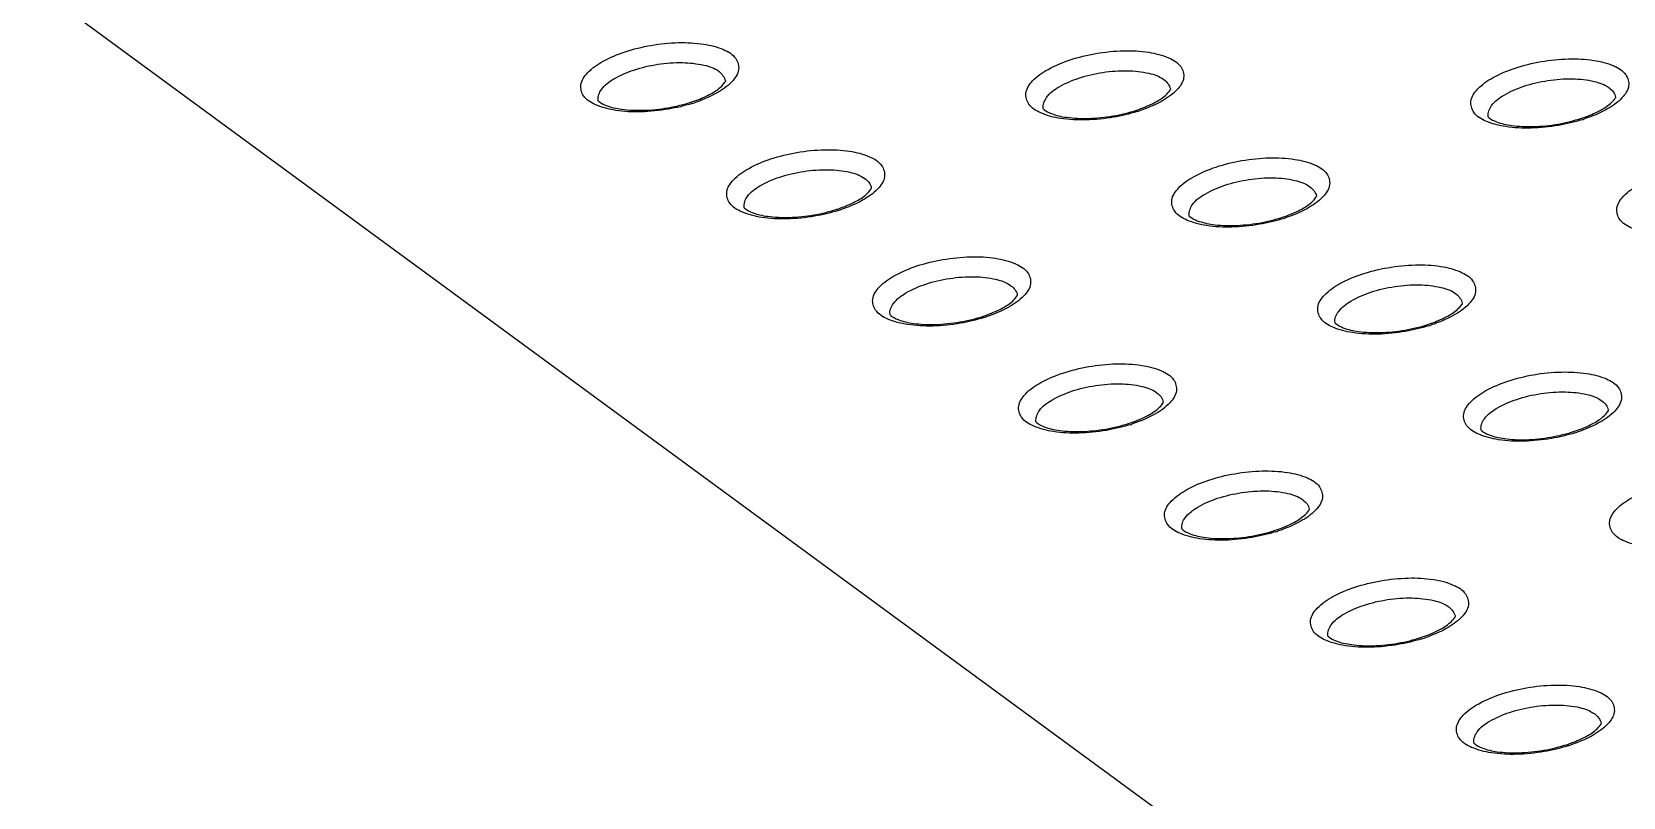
# Model space of a CAD drawing. Header units: millimetres. Extents: x 4086 to 4666, y 411 to 814.
# Drawn here: x 4243.57 to 4265.12, y 501.27 to 511.63 of the extents above; entities that cross this region are included whole.
import ezdxf

# ---------------------------------------------------------------- set-up
doc = ezdxf.new("R2010")
doc.units = ezdxf.units.MM

# ---------------------------------------------------------------- blocks, each defined once
blk = doc.blocks.new('u113')
at = {"color": 7, "linetype": 'Continuous'}
blk.add_line((4.932, 102.369), (-70.219, 157.481), dxfattribs=at)
for centre, radius, start, end in [((-10.944, 121.927), 0.431, 326.0335, 328.0501), ((-12.054, 123.79), 2.62, 288.2972, 289.2432), ((-2.334, 121.77), 0.431, 326.0335, 328.0501), ((6.275, 121.613), 0.431, 326.0335, 328.0501), ((-12.184, 124.329), 3.204, 287.4424, 288.2986), ((-3.444, 123.633), 2.62, 288.2972, 289.2432), ((-3.574, 124.172), 3.204, 287.4424, 288.2986), ((5.166, 123.476), 2.62, 288.2972, 289.2432), ((5.035, 124.015), 3.204, 287.4424, 288.2986), ((-8.121, 119.857), 0.431, 326.0335, 328.0501), ((0.489, 119.699), 0.431, 326.0335, 328.0501), ((-9.23, 121.719), 2.62, 288.2972, 289.2432), ((-9.361, 122.259), 3.204, 287.4424, 288.2986), ((-0.621, 121.562), 2.62, 288.2972, 289.2432), ((-0.751, 122.102), 3.204, 287.4424, 288.2986), ((-5.297, 117.786), 0.431, 326.0335, 328.0501), ((3.313, 117.629), 0.431, 326.0335, 328.0501), ((-6.407, 119.649), 2.62, 288.2972, 289.2432), ((-6.537, 120.188), 3.204, 287.4424, 288.2986), ((2.203, 119.491), 2.62, 288.2972, 289.2432), ((2.073, 120.031), 3.204, 287.4424, 288.2986), ((-2.474, 115.715), 0.431, 326.0335, 328.0501), ((6.136, 115.558), 0.431, 326.0335, 328.0501), ((-3.583, 117.578), 2.62, 288.2972, 289.2432), ((-3.714, 118.117), 3.204, 287.4424, 288.2986), ((5.027, 117.421), 2.62, 288.2972, 289.2432), ((4.896, 117.96), 3.204, 287.4424, 288.2986), ((0.35, 113.644), 0.431, 326.0335, 328.0501), ((-0.76, 115.507), 2.62, 288.2972, 289.2432), ((-0.89, 116.047), 3.204, 287.4424, 288.2986), ((3.174, 111.574), 0.431, 326.0335, 328.0501), ((2.064, 113.436), 2.62, 288.2972, 289.2432), ((1.934, 113.976), 3.204, 287.4424, 288.2986), ((5.997, 109.503), 0.431, 326.0335, 328.0501), ((4.887, 111.366), 2.62, 288.2972, 289.2432), ((4.757, 111.905), 3.204, 287.4424, 288.2986)]:
    blk.add_arc(centre, radius, start, end, dxfattribs=at)
for points, start_tangent, end_tangent in [([(-12.7, 121.139), (-13.085, 121.246), (-13.319, 121.417), (-13.375, 121.632), (-13.246, 121.865), (-12.946, 122.089), (-12.52, 122.272)], (-0.988138, 0.153569), (0.949426, 0.31399)), ([(-12.52, 122.272), (-12.019, 122.396), (-11.486, 122.449), (-10.999, 122.42), (-10.614, 122.314), (-10.379, 122.142), (-10.323, 121.927), (-10.453, 121.694), (-10.753, 121.471)], (0.949426, 0.31399), (-0.875157, -0.48384)), ([(-3.91, 122.115), (-3.409, 122.239), (-2.876, 122.292), (-2.389, 122.263), (-2.004, 122.157), (-1.769, 121.985), (-1.713, 121.77), (-1.843, 121.537), (-2.143, 121.314)], (0.949426, 0.31399), (-0.875157, -0.48384)), ([(-13.039, 121.324), (-13.041, 121.337), (-12.976, 121.545), (-12.734, 121.75), (-12.351, 121.92)], (-0.218395, 0.97586), (0.949426, 0.31399)), ([(-12.351, 121.92), (-11.886, 122.03), (-11.409, 122.063), (-10.993, 122.014), (-10.702, 121.89), (-10.58, 121.71), (-10.578, 121.699)], (0.949426, 0.31399), (0.084403, -0.996432)), ([(-4.09, 120.982), (-4.475, 121.089), (-4.709, 121.26), (-4.765, 121.475), (-4.636, 121.708), (-4.336, 121.932), (-3.91, 122.115)], (-0.988138, 0.153569), (0.949426, 0.31399)), ([(4.52, 120.825), (4.135, 120.931), (3.9, 121.103), (3.845, 121.318), (3.974, 121.551), (4.274, 121.775), (4.7, 121.957)], (-0.988138, 0.153569), (0.949426, 0.31399)), ([(4.7, 121.957), (5.201, 122.082), (5.734, 122.134), (6.221, 122.106), (6.606, 122), (6.84, 121.828), (6.896, 121.613), (6.767, 121.38), (6.467, 121.156)], (0.949426, 0.31399), (-0.875157, -0.48384)), ([(-11.19, 121.316), (-10.891, 121.444), (-10.674, 121.587), (-10.587, 121.686)], (0.944113, 0.329622), (0.558604, 0.829434)), ([(-4.429, 121.167), (-4.431, 121.18), (-4.366, 121.388), (-4.124, 121.593), (-3.741, 121.763)], (-0.218395, 0.97586), (0.949426, 0.31399)), ([(-3.741, 121.763), (-3.276, 121.873), (-2.799, 121.906), (-2.384, 121.857), (-2.092, 121.733), (-1.97, 121.553), (-1.968, 121.542)], (0.949426, 0.31399), (0.084403, -0.996432)), ([(4.869, 121.606), (5.334, 121.716), (5.811, 121.749), (6.226, 121.7), (6.518, 121.576), (6.64, 121.396), (6.641, 121.385)], (0.949426, 0.31399), (0.084403, -0.996432)), ([(-13.039, 121.324), (-13.022, 121.31), (-12.883, 121.233), (-12.587, 121.162), (-12.167, 121.141), (-11.689, 121.189)], (0.739605, -0.673042), (0.985314, 0.170749)), ([(-11.689, 121.189), (-11.231, 121.302)], (0.985314, 0.170749), (0.949426, 0.31399)), ([(-10.753, 121.471), (-11.178, 121.288)], (-0.875157, -0.48384), (-0.949426, -0.31399)), ([(-2.581, 121.159), (-2.281, 121.287), (-2.064, 121.43), (-1.977, 121.529)], (0.944113, 0.329622), (0.558604, 0.829434)), ([(-2.143, 121.314), (-2.569, 121.131)], (-0.875157, -0.48384), (-0.949426, -0.31399)), ([(4.181, 121.01), (4.179, 121.023), (4.244, 121.231), (4.486, 121.435), (4.869, 121.606)], (-0.218395, 0.97586), (0.949426, 0.31399)), ([(6.029, 121.002), (6.329, 121.13), (6.545, 121.273), (6.633, 121.372)], (0.944113, 0.329622), (0.558604, 0.829434)), ([(-11.679, 121.164), (-12.213, 121.111), (-12.7, 121.139)], (-0.985384, -0.170345), (-0.988138, 0.153569)), ([(-11.224, 121.273), (-11.679, 121.164)], (-0.954012, -0.299767), (-0.985384, -0.170345)), ([(-4.429, 121.167), (-4.413, 121.153), (-4.273, 121.076), (-3.977, 121.005), (-3.557, 120.984), (-3.079, 121.032)], (0.739605, -0.673042), (0.985314, 0.170749)), ([(-3.07, 121.006), (-3.603, 120.954), (-4.09, 120.982)], (-0.985384, -0.170345), (-0.988138, 0.153569)), ([(-3.079, 121.032), (-2.622, 121.145)], (0.985314, 0.170749), (0.949426, 0.31399)), ([(-2.614, 121.116), (-3.07, 121.006)], (-0.954012, -0.299767), (-0.985384, -0.170345)), ([(4.181, 121.01), (4.197, 120.996), (4.337, 120.919), (4.633, 120.847), (5.053, 120.826), (5.531, 120.875)], (0.739605, -0.673042), (0.985314, 0.170749)), ([(6.467, 121.156), (6.041, 120.974)], (-0.875157, -0.48384), (-0.949426, -0.31399)), ([(5.54, 120.849), (5.007, 120.797), (4.52, 120.825)], (-0.985384, -0.170345), (-0.988138, 0.153569)), ([(5.531, 120.875), (5.988, 120.988)], (0.985314, 0.170749), (0.949426, 0.31399)), ([(5.996, 120.959), (5.54, 120.849)], (-0.954012, -0.299767), (-0.985384, -0.170345)), ([(-9.697, 120.201), (-9.196, 120.325), (-8.662, 120.378), (-8.175, 120.349), (-7.79, 120.243), (-7.556, 120.072), (-7.5, 119.856), (-7.629, 119.623), (-7.929, 119.4)], (0.949426, 0.31399), (-0.875157, -0.48384)), ([(-9.876, 119.069), (-10.261, 119.175), (-10.496, 119.346), (-10.552, 119.562), (-10.422, 119.795), (-10.122, 120.018), (-9.697, 120.201)], (-0.988138, 0.153569), (0.949426, 0.31399)), ([(-1.087, 120.044), (-0.586, 120.168), (-0.053, 120.221), (0.435, 120.192), (0.82, 120.086), (1.054, 119.915), (1.11, 119.699), (0.981, 119.466), (0.681, 119.243)], (0.949426, 0.31399), (-0.875157, -0.48384)), ([(-10.215, 119.253), (-10.217, 119.266), (-10.153, 119.474), (-9.91, 119.679), (-9.527, 119.849)], (-0.218395, 0.97586), (0.949426, 0.31399)), ([(-9.527, 119.849), (-9.062, 119.959), (-8.586, 119.992), (-8.17, 119.943), (-7.879, 119.819), (-7.756, 119.64), (-7.755, 119.628)], (0.949426, 0.31399), (0.084403, -0.996432)), ([(-1.266, 118.911), (-1.651, 119.018), (-1.886, 119.189), (-1.942, 119.405), (-1.812, 119.637), (-1.512, 119.861), (-1.087, 120.044)], (-0.988138, 0.153569), (0.949426, 0.31399)), ([(-0.917, 119.692), (-0.452, 119.802), (0.024, 119.835), (0.44, 119.786), (0.731, 119.662), (0.854, 119.483), (0.855, 119.471)], (0.949426, 0.31399), (0.084403, -0.996432)), ([(7.343, 118.754), (6.959, 118.861), (6.724, 119.032), (6.668, 119.247), (6.797, 119.48), (7.098, 119.704), (7.523, 119.887)], (-0.988138, 0.153569), (0.949426, 0.31399)), ([(-8.367, 119.245), (-8.067, 119.374), (-7.851, 119.516), (-7.763, 119.616)], (0.944113, 0.329622), (0.558604, 0.829434)), ([(-1.605, 119.096), (-1.607, 119.109), (-1.543, 119.317), (-1.3, 119.522), (-0.917, 119.692)], (-0.218395, 0.97586), (0.949426, 0.31399)), ([(0.243, 119.088), (0.542, 119.216), (0.759, 119.359), (0.847, 119.458)], (0.944113, 0.329622), (0.558604, 0.829434)), ([(-10.215, 119.253), (-10.199, 119.24), (-10.059, 119.163), (-9.764, 119.091), (-9.343, 119.07), (-8.865, 119.118)], (0.739605, -0.673042), (0.985314, 0.170749)), ([(-8.865, 119.118), (-8.408, 119.232)], (0.985314, 0.170749), (0.949426, 0.31399)), ([(-8.4, 119.202), (-8.856, 119.093)], (-0.954012, -0.299767), (-0.985384, -0.170345)), ([(-7.929, 119.4), (-8.355, 119.217)], (-0.875157, -0.48384), (-0.949426, -0.31399)), ([(0.681, 119.243), (0.255, 119.06)], (-0.875157, -0.48384), (-0.949426, -0.31399)), ([(-8.856, 119.093), (-9.389, 119.04), (-9.876, 119.069)], (-0.985384, -0.170345), (-0.988138, 0.153569)), ([(-1.605, 119.096), (-1.589, 119.082), (-1.449, 119.006), (-1.154, 118.934), (-0.733, 118.913), (-0.255, 118.961)], (0.739605, -0.673042), (0.985314, 0.170749)), ([(-0.246, 118.936), (-0.779, 118.883), (-1.266, 118.911)], (-0.985384, -0.170345), (-0.988138, 0.153569)), ([(-0.255, 118.961), (0.202, 119.074)], (0.985314, 0.170749), (0.949426, 0.31399)), ([(0.209, 119.045), (-0.246, 118.936)], (-0.954012, -0.299767), (-0.985384, -0.170345)), ([(-6.873, 118.13), (-6.372, 118.254), (-5.839, 118.307), (-5.351, 118.279), (-4.967, 118.172), (-4.732, 118.001), (-4.676, 117.786), (-4.805, 117.553), (-5.106, 117.329)], (0.949426, 0.31399), (-0.875157, -0.48384)), ([(-7.053, 116.998), (-7.438, 117.104), (-7.672, 117.276), (-7.728, 117.491), (-7.599, 117.724), (-7.299, 117.947), (-6.873, 118.13)], (-0.988138, 0.153569), (0.949426, 0.31399)), ([(-6.704, 117.779), (-6.239, 117.889), (-5.762, 117.922), (-5.346, 117.872), (-5.055, 117.749), (-4.932, 117.569), (-4.931, 117.558)], (0.949426, 0.31399), (0.084403, -0.996432)), ([(1.557, 116.841), (1.172, 116.947), (0.938, 117.118), (0.882, 117.334), (1.011, 117.567), (1.311, 117.79), (1.737, 117.973)], (-0.988138, 0.153569), (0.949426, 0.31399)), ([(1.737, 117.973), (2.238, 118.097), (2.771, 118.15), (3.258, 118.122), (3.643, 118.015), (3.878, 117.844), (3.934, 117.628), (3.804, 117.396), (3.504, 117.172)], (0.949426, 0.31399), (-0.875157, -0.48384)), ([(-7.391, 117.183), (-7.394, 117.195), (-7.329, 117.403), (-7.087, 117.608), (-6.704, 117.779)], (-0.218395, 0.97586), (0.949426, 0.31399)), ([(1.219, 117.026), (1.216, 117.038), (1.281, 117.246), (1.523, 117.451), (1.906, 117.622)], (-0.218395, 0.97586), (0.949426, 0.31399)), ([(1.906, 117.622), (2.371, 117.732), (2.848, 117.765), (3.264, 117.715), (3.555, 117.591), (3.677, 117.412), (3.679, 117.4)], (0.949426, 0.31399), (0.084403, -0.996432)), ([(-5.543, 117.175), (-5.244, 117.303), (-5.027, 117.446), (-4.939, 117.545)], (0.944113, 0.329622), (0.558604, 0.829434)), ([(-5.106, 117.329), (-5.531, 117.146)], (-0.875157, -0.48384), (-0.949426, -0.31399)), ([(3.067, 117.018), (3.366, 117.146), (3.583, 117.289), (3.671, 117.388)], (0.944113, 0.329622), (0.558604, 0.829434)), ([(-7.391, 117.183), (-7.375, 117.169), (-7.236, 117.092), (-6.94, 117.02), (-6.519, 116.999), (-6.041, 117.048)], (0.739605, -0.673042), (0.985314, 0.170749)), ([(-6.032, 117.022), (-6.565, 116.969), (-7.053, 116.998)], (-0.985384, -0.170345), (-0.988138, 0.153569)), ([(-6.041, 117.048), (-5.584, 117.161)], (0.985314, 0.170749), (0.949426, 0.31399)), ([(-5.577, 117.132), (-6.032, 117.022)], (-0.954012, -0.299767), (-0.985384, -0.170345)), ([(1.218, 117.026), (1.235, 117.012), (1.374, 116.935), (1.67, 116.863), (2.091, 116.842), (2.568, 116.89)], (0.739605, -0.673042), (0.985314, 0.170749)), ([(2.568, 116.89), (3.026, 117.004)], (0.985314, 0.170749), (0.949426, 0.31399)), ([(3.504, 117.172), (3.079, 116.989)], (-0.875157, -0.48384), (-0.949426, -0.31399)), ([(2.578, 116.865), (2.045, 116.812), (1.557, 116.841)], (-0.985384, -0.170345), (-0.988138, 0.153569)), ([(3.033, 116.975), (2.578, 116.865)], (-0.954012, -0.299767), (-0.985384, -0.170345)), ([(-4.049, 116.06), (-3.548, 116.184), (-3.015, 116.237), (-2.528, 116.208), (-2.143, 116.102), (-1.908, 115.93), (-1.853, 115.715), (-1.982, 115.482), (-2.282, 115.258)], (0.949426, 0.31399), (-0.875157, -0.48384)), ([(4.561, 115.902), (5.061, 116.027), (5.595, 116.079), (6.082, 116.051), (6.467, 115.945), (6.701, 115.773), (6.757, 115.558), (6.628, 115.325), (6.328, 115.101)], (0.949426, 0.31399), (-0.875157, -0.48384)), ([(-4.229, 114.927), (-4.614, 115.034), (-4.849, 115.205), (-4.904, 115.42), (-4.775, 115.653), (-4.475, 115.877), (-4.049, 116.06)], (-0.988138, 0.153569), (0.949426, 0.31399)), ([(-3.88, 115.708), (-3.415, 115.818), (-2.938, 115.851), (-2.523, 115.802), (-2.231, 115.678), (-2.109, 115.498), (-2.108, 115.487)], (0.949426, 0.31399), (0.084403, -0.996432)), ([(4.381, 114.77), (3.996, 114.876), (3.761, 115.048), (3.705, 115.263), (3.835, 115.496), (4.135, 115.72), (4.561, 115.902)], (-0.988138, 0.153569), (0.949426, 0.31399)), ([(-4.568, 115.112), (-4.57, 115.125), (-4.505, 115.333), (-4.263, 115.538), (-3.88, 115.708)], (-0.218395, 0.97586), (0.949426, 0.31399)), ([(-2.72, 115.104), (-2.42, 115.232), (-2.204, 115.375), (-2.116, 115.474)], (0.944113, 0.329622), (0.558604, 0.829434)), ([(4.042, 114.955), (4.04, 114.967), (4.105, 115.176), (4.347, 115.38), (4.73, 115.551)], (-0.218395, 0.97586), (0.949426, 0.31399)), ([(4.73, 115.551), (5.195, 115.661), (5.672, 115.694), (6.087, 115.645), (6.378, 115.521), (6.501, 115.341), (6.502, 115.33)], (0.949426, 0.31399), (0.084403, -0.996432)), ([(-2.282, 115.258), (-2.708, 115.076)], (-0.875157, -0.48384), (-0.949426, -0.31399)), ([(5.89, 114.947), (6.19, 115.075), (6.406, 115.218), (6.494, 115.317)], (0.944113, 0.329622), (0.558604, 0.829434)), ([(-4.568, 115.112), (-4.552, 115.098), (-4.412, 115.021), (-4.116, 114.95), (-3.696, 114.929), (-3.218, 114.977)], (0.739605, -0.673042), (0.985314, 0.170749)), ([(-3.209, 114.951), (-3.742, 114.899), (-4.229, 114.927)], (-0.985384, -0.170345), (-0.988138, 0.153569)), ([(-3.218, 114.977), (-2.761, 115.09)], (0.985314, 0.170749), (0.949426, 0.31399)), ([(-2.753, 115.061), (-3.209, 114.951)], (-0.954012, -0.299767), (-0.985384, -0.170345)), ([(4.042, 114.955), (4.058, 114.941), (4.198, 114.864), (4.493, 114.792), (4.914, 114.771), (5.392, 114.82)], (0.739605, -0.673042), (0.985314, 0.170749)), ([(5.392, 114.82), (5.849, 114.933)], (0.985314, 0.170749), (0.949426, 0.31399)), ([(5.857, 114.904), (5.401, 114.794)], (-0.954012, -0.299767), (-0.985384, -0.170345)), ([(6.328, 115.101), (5.902, 114.918)], (-0.875157, -0.48384), (-0.949426, -0.31399)), ([(5.401, 114.794), (4.868, 114.742), (4.381, 114.77)], (-0.985384, -0.170345), (-0.988138, 0.153569)), ([(-1.406, 112.856), (-1.79, 112.963), (-2.025, 113.134), (-2.081, 113.35), (-1.952, 113.582), (-1.651, 113.806), (-1.226, 113.989)], (-0.988138, 0.153569), (0.949426, 0.31399)), ([(-1.226, 113.989), (-0.725, 114.113), (-0.192, 114.166), (0.296, 114.137), (0.681, 114.031), (0.915, 113.86), (0.971, 113.644), (0.842, 113.411), (0.542, 113.188)], (0.949426, 0.31399), (-0.875157, -0.48384)), ([(-1.744, 113.041), (-1.747, 113.054), (-1.682, 113.262), (-1.439, 113.467), (-1.057, 113.637)], (-0.218395, 0.97586), (0.949426, 0.31399)), ([(-1.057, 113.637), (-0.591, 113.747), (-0.115, 113.78), (0.301, 113.731), (0.592, 113.607), (0.715, 113.428), (0.716, 113.416)], (0.949426, 0.31399), (0.084403, -0.996432)), ([(7.204, 112.699), (6.819, 112.806), (6.585, 112.977), (6.529, 113.192), (6.658, 113.425), (6.958, 113.649), (7.384, 113.832)], (-0.988138, 0.153569), (0.949426, 0.31399)), ([(0.104, 113.033), (0.403, 113.161), (0.62, 113.304), (0.708, 113.403)], (0.944113, 0.329622), (0.558604, 0.829434)), ([(-1.744, 113.041), (-1.728, 113.027), (-1.589, 112.951), (-1.293, 112.879), (-0.872, 112.858), (-0.394, 112.906)], (0.739605, -0.673042), (0.985314, 0.170749)), ([(-0.394, 112.906), (0.063, 113.019)], (0.985314, 0.170749), (0.949426, 0.31399)), ([(0.07, 112.99), (-0.385, 112.881)], (-0.954012, -0.299767), (-0.985384, -0.170345)), ([(0.542, 113.188), (0.116, 113.005)], (-0.875157, -0.48384), (-0.949426, -0.31399)), ([(-0.385, 112.881), (-0.918, 112.828), (-1.406, 112.856)], (-0.985384, -0.170345), (-0.988138, 0.153569)), ([(1.598, 111.918), (2.099, 112.042), (2.632, 112.095), (3.119, 112.067), (3.504, 111.96), (3.739, 111.789), (3.795, 111.573), (3.665, 111.341), (3.365, 111.117)], (0.949426, 0.31399), (-0.875157, -0.48384)), ([(1.418, 110.786), (1.033, 110.892), (0.799, 111.063), (0.743, 111.279), (0.872, 111.512), (1.172, 111.735), (1.598, 111.918)], (-0.988138, 0.153569), (0.949426, 0.31399)), ([(1.079, 110.971), (1.077, 110.983), (1.142, 111.191), (1.384, 111.396), (1.767, 111.567)], (-0.218395, 0.97586), (0.949426, 0.31399)), ([(1.767, 111.567), (2.232, 111.677), (2.709, 111.71), (3.124, 111.66), (3.416, 111.536), (3.538, 111.357), (3.54, 111.345)], (0.949426, 0.31399), (0.084403, -0.996432)), ([(2.927, 110.963), (3.227, 111.091), (3.444, 111.234), (3.531, 111.333)], (0.944113, 0.329622), (0.558604, 0.829434)), ([(1.079, 110.971), (1.096, 110.957), (1.235, 110.88), (1.531, 110.808), (1.951, 110.787), (2.429, 110.835)], (0.739605, -0.673042), (0.985314, 0.170749)), ([(2.429, 110.835), (2.887, 110.949)], (0.985314, 0.170749), (0.949426, 0.31399)), ([(2.894, 110.919), (2.439, 110.81)], (-0.954012, -0.299767), (-0.985384, -0.170345)), ([(3.365, 111.117), (2.94, 110.934)], (-0.875157, -0.48384), (-0.949426, -0.31399)), ([(2.439, 110.81), (1.905, 110.757), (1.418, 110.786)], (-0.985384, -0.170345), (-0.988138, 0.153569)), ([(4.421, 109.847), (4.922, 109.972), (5.456, 110.024), (5.943, 109.996), (6.328, 109.889), (6.562, 109.718), (6.618, 109.503), (6.489, 109.27), (6.189, 109.046)], (0.949426, 0.31399), (-0.875157, -0.48384)), ([(4.242, 108.715), (3.857, 108.821), (3.622, 108.993), (3.566, 109.208), (3.696, 109.441), (3.996, 109.665), (4.421, 109.847)], (-0.988138, 0.153569), (0.949426, 0.31399)), ([(4.591, 109.496), (5.056, 109.606), (5.532, 109.639), (5.948, 109.59), (6.239, 109.466), (6.362, 109.286), (6.363, 109.275)], (0.949426, 0.31399), (0.084403, -0.996432)), ([(3.903, 108.9), (3.901, 108.912), (3.965, 109.121), (4.208, 109.325), (4.591, 109.496)], (-0.218395, 0.97586), (0.949426, 0.31399)), ([(5.751, 108.892), (6.05, 109.02), (6.267, 109.163), (6.355, 109.262)], (0.944113, 0.329622), (0.558604, 0.829434)), ([(6.189, 109.046), (5.763, 108.863)], (-0.875157, -0.48384), (-0.949426, -0.31399)), ([(3.903, 108.9), (3.919, 108.886), (4.059, 108.809), (4.354, 108.737), (4.775, 108.716), (5.253, 108.765)], (0.739605, -0.673042), (0.985314, 0.170749)), ([(5.262, 108.739), (4.729, 108.686), (4.242, 108.715)], (-0.985384, -0.170345), (-0.988138, 0.153569)), ([(5.253, 108.765), (5.71, 108.878)], (0.985314, 0.170749), (0.949426, 0.31399)), ([(5.718, 108.849), (5.262, 108.739)], (-0.954012, -0.299767), (-0.985384, -0.170345))]:
    blk.add_spline(points, degree=3, dxfattribs=dict(at, start_tangent=start_tangent, end_tangent=end_tangent))

msp = doc.modelspace()

# ---------------------------------------------------------------- block references
at = {"xscale": 0.7, "yscale": 0.7, "zscale": 0.7}
msp.add_blockref('u113', (4260.366, 425.773), dxfattribs=at)

doc.saveas('drawing.dxf')
